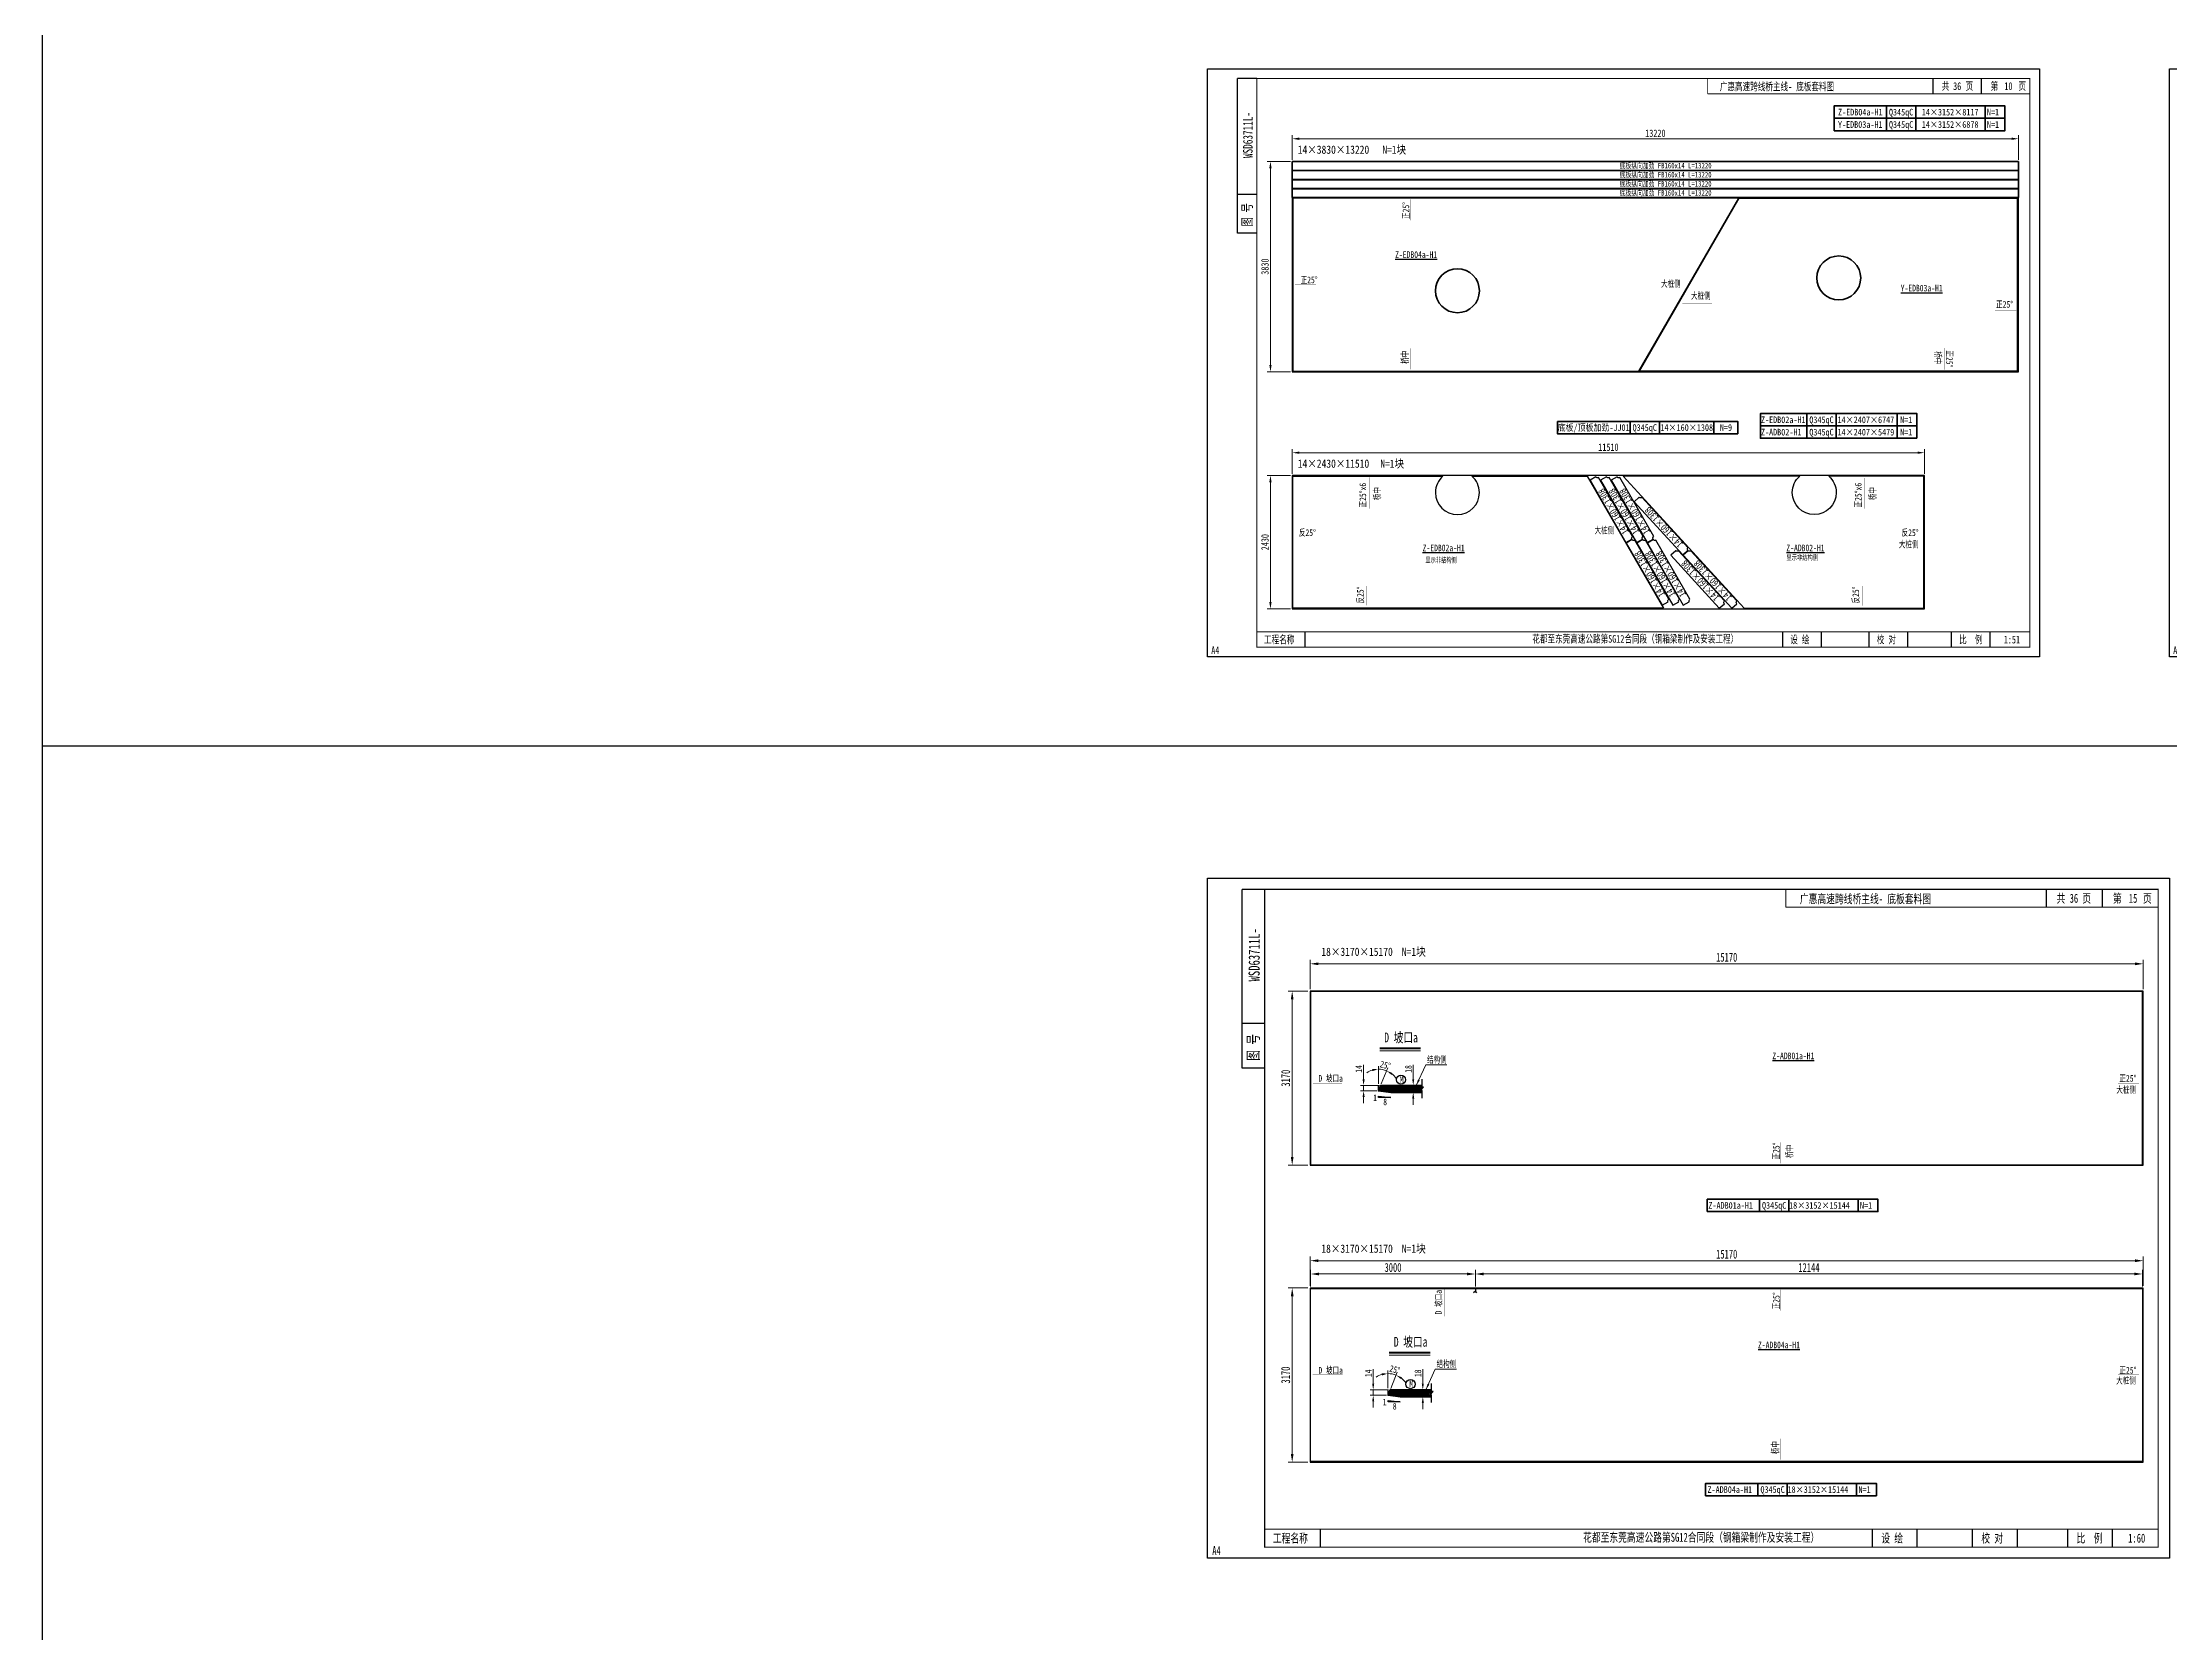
# Model space of a CAD drawing. Extents: x 1629247 to 2251351, y -601856 to -65897.
# Drawn here: x 2065548 to 2104269, y -289876 to -260930 of the extents above; entities that cross this region are included whole.
import ezdxf
from ezdxf.enums import TextEntityAlignment as Align

# ---------------------------------------------------------------- set-up
doc = ezdxf.new("R2010")
doc.units = 0
doc.header["$LTSCALE"] = 2
doc.header["$MEASUREMENT"] = 0
doc.header["$PDMODE"] = 35
doc.header["$PDSIZE"] = 50
doc.linetypes.add('PHANTOM', pattern=[63.5, 31.75, -6.35, 6.35, -6.35, 6.35, -6.35])
doc.layers.get('0').update_dxf_attribs({"linetype": 'CONTINUOUS'})
doc.layers.get('Defpoints').update_dxf_attribs({"linetype": 'CONTINUOUS'})
doc.layers.add('1', color=1, linetype='CONTINUOUS')
doc.layers.add('A3', color=7, linetype='CONTINUOUS')
for name, color, linetype, lineweight in [('1图框轮廓', 7, 'CONTINUOUS', 35), ('文字层', 4, 'CONTINUOUS', 13), ('标注层', 3, 'CONTINUOUS', 13)]:
    doc.layers.add(name, color=color, linetype=linetype, lineweight=lineweight)
doc.styles.add('仿宋', font='仿宋_GB2312_1.ttf', dxfattribs={"width": 0.7})
doc.dimstyles.new('标准标注样式-45', dxfattribs={"dimscale": 45, "dimtxt": 2.7, "dimasz": 2.5, "dimexe": 1.25, "dimexo": 0.625, "dimtad": 1, "dimdec": 0, "dimdsep": 46, "dimtxsty": '仿宋', "dimcen": 2.5, "dimclrd": 3, "dimclre": 3, "dimclrt": 4, "dimazin": 0, "dimtfac": 1, "dimtdec": 0, "dimtmove": 0, "dimatfit": 3, "dimfxl": 1.25, "dimlwd": 13, "dimlwe": 13, "dimarcsym": 0})
doc.dimstyles.new('标准标注样式-50', dxfattribs={"dimscale": 50, "dimtxt": 2.7, "dimasz": 2.5, "dimexe": 1.25, "dimexo": 0.625, "dimtad": 1, "dimdec": 0, "dimdsep": 46, "dimtxsty": '仿宋', "dimcen": 2.5, "dimclrd": 3, "dimclre": 3, "dimclrt": 4, "dimazin": 0, "dimtfac": 1, "dimtdec": 0, "dimtmove": 0, "dimatfit": 3, "dimfxl": 1.25, "dimlwd": 13, "dimlwe": 13, "dimarcsym": 0})
doc.dimstyles.new('标准标注样式-60', dxfattribs={"dimscale": 60, "dimtxt": 2.7, "dimasz": 2.5, "dimexe": 1.25, "dimexo": 0.625, "dimtad": 1, "dimdec": 0, "dimdsep": 46, "dimtxsty": '仿宋', "dimcen": 2.5, "dimclrd": 3, "dimclre": 3, "dimclrt": 4, "dimazin": 0, "dimtfac": 1, "dimtdec": 0, "dimtmove": 0, "dimatfit": 3, "dimfxl": 1.25, "dimlwd": 13, "dimlwe": 13, "dimarcsym": 0})

# ---------------------------------------------------------------- blocks, each defined once
blk = doc.blocks.new('*D547')
at = {"color": 3, "lineweight": 13, "ltscale": 3}
for p, q in [((2088300, -263064), (2088300, -262619)), ((2101520, -263064), (2101520, -262619))]:
    blk.add_line(p, q, dxfattribs=at)
at = {"color": 3, "linetype": 'ByBlock', "lineweight": 13, "ltscale": 3}
blk.add_line((2101395, -262682), (2088425, -262682), dxfattribs=at)
at = {"color": 3, "ltscale": 3}
for points in [[(2088425, -262661), (2088425, -262703), (2088300, -262682)], [(2101395, -262661), (2101395, -262703), (2101520, -262682)]]:
    blk.add_solid(points, dxfattribs=at)
at = {"layer": 'Defpoints', "color": 0, "ltscale": 3}
for p in [(2088300, -262682), (2088300, -263095), (2101520, -263095)]:
    blk.add_point(p, dxfattribs=at)
at = {"color": 4, "ltscale": 3, "insert": (2094910, -262583), "char_height": 135, "attachment_point": 5, "style": '仿宋'}
blk.add_mtext('13220', dxfattribs=at)
blk = doc.blocks.new('*D548')
at = {"color": 3, "lineweight": 13, "ltscale": 3}
for p, q in [((2088268, -263095), (2087840, -263095)), ((2088268, -266925), (2087840, -266925))]:
    blk.add_line(p, q, dxfattribs=at)
at = {"color": 3, "linetype": 'ByBlock', "lineweight": 13, "ltscale": 3}
blk.add_line((2087902, -263220), (2087902, -266800), dxfattribs=at)
at = {"color": 3, "ltscale": 3}
for points in [[(2087881, -263220), (2087923, -263220), (2087902, -263095)], [(2087881, -266800), (2087923, -266800), (2087902, -266925)]]:
    blk.add_solid(points, dxfattribs=at)
at = {"layer": 'Defpoints', "color": 0, "ltscale": 3}
for p in [(2088300, -263095), (2087902, -266925), (2088300, -266925)]:
    blk.add_point(p, dxfattribs=at)
at = {"color": 4, "ltscale": 3, "insert": (2087803, -265010), "char_height": 135, "attachment_point": 5, "rotation": 90, "style": '仿宋'}
blk.add_mtext('3830', dxfattribs=at)
blk = doc.blocks.new('tukuangA4-')
at = {"layer": 'A3'}
for p, q in [((537, 7565), (537, 10327)), ((882, 10327), (537, 10327)), ((12951, 10051), (12951, 10327)), ((13814, 10051), (13814, 10327)), ((882, 8256), (537, 8256)), ((882, 7565), (537, 7565)), ((1745, 173), (1745, 449)), ((10266, 173), (10266, 449)), ((10957, 173), (10957, 449)), ((11811, 173), (11811, 449)), ((12502, 173), (12502, 449)), ((13280, 173), (13280, 449)), ((13971, 173), (13971, 449))]:
    blk.add_line(p, q, dxfattribs=at)
blk.add_lwpolyline([(14850, 10500), (14850, 0), (0, 0), (0, 10500)], close=True, dxfattribs=at)
for points, const_width in [([(882, 10327), (14677, 10327), (14677, 173), (882, 173), (882, 10327)], 17.3), ([(8927, 10051), (8927, 10327)], 13.8), ([(8927, 10051), (14677, 10051)], 13.8), ([(882, 449), (14677, 449)], 13.8)]:
    blk.add_lwpolyline(points, dxfattribs=dict(at, const_width=const_width))
at = {"layer": 'A3', "color": 7, "linetype": 'Continuous', "style": '仿宋', "width": 0.7}
for s, p in [('共    页', (13106, 10120)), ('第     页', (13977, 10120)), ('工程名称', (1009, 242)), ('花都至东莞高速公路第SG12合同段（钢箱梁制作及安装工程）', (5798, 255)), ('设 绘', (10401, 242)), ('校 对', (11946, 242)), ('比  例', (13415, 242))]:
    blk.add_text(s, height=138.1, dxfattribs=at).set_placement(p)
blk.add_text('WSD63711L-', height=172.6, rotation=90, dxfattribs=at).set_placement((806, 9316), align=Align.CENTER)
blk.add_text('图 号', height=172.6, rotation=90, dxfattribs=at).set_placement((793, 7681))
blk.add_text('A4', height=138.1, dxfattribs=at).set_placement((139, 50), align=Align.CENTER)
blk = doc.blocks.new('*D549')
at = {"color": 3, "lineweight": 13, "ltscale": 3}
for p, q in [((2088300, -268780), (2088300, -268335)), ((2099810, -268780), (2099810, -268335))]:
    blk.add_line(p, q, dxfattribs=at)
at = {"color": 3, "linetype": 'ByBlock', "lineweight": 13, "ltscale": 3}
blk.add_line((2099685, -268398), (2088425, -268398), dxfattribs=at)
at = {"color": 3, "ltscale": 3}
for points in [[(2088425, -268377), (2088425, -268418), (2088300, -268398)], [(2099685, -268377), (2099685, -268418), (2099810, -268398)]]:
    blk.add_solid(points, dxfattribs=at)
at = {"layer": 'Defpoints', "color": 0, "ltscale": 3}
for p in [(2088300, -268398), (2088300, -268811), (2099810, -268811)]:
    blk.add_point(p, dxfattribs=at)
at = {"color": 4, "ltscale": 3, "insert": (2094055, -268299), "char_height": 135, "attachment_point": 5, "style": '仿宋'}
blk.add_mtext('11510', dxfattribs=at)
blk = doc.blocks.new('*D550')
at = {"color": 3, "lineweight": 13, "ltscale": 3}
for p, q in [((2088268, -268811), (2087840, -268811)), ((2088268, -271241), (2087840, -271241))]:
    blk.add_line(p, q, dxfattribs=at)
at = {"color": 3, "linetype": 'ByBlock', "lineweight": 13, "ltscale": 3}
blk.add_line((2087902, -268936), (2087902, -271116), dxfattribs=at)
at = {"color": 3, "ltscale": 3}
for points in [[(2087881, -268936), (2087923, -268936), (2087902, -268811)], [(2087881, -271116), (2087923, -271116), (2087902, -271241)]]:
    blk.add_solid(points, dxfattribs=at)
at = {"layer": 'Defpoints', "color": 0, "ltscale": 3}
for p in [(2088300, -268811), (2087902, -271241), (2088300, -271241)]:
    blk.add_point(p, dxfattribs=at)
at = {"color": 4, "ltscale": 3, "insert": (2087803, -270026), "char_height": 135, "attachment_point": 5, "rotation": 90, "style": '仿宋'}
blk.add_mtext('2430', dxfattribs=at)
blk = doc.blocks.new('*D607')
at = {"color": 3, "lineweight": 13, "ltscale": 3}
for p, q in [((2089868, -279886), (2089868, -279565)), ((2089918, -279891), (2090037, -279598))]:
    blk.add_line(p, q, dxfattribs=at)
at = {"color": 3, "linetype": 'ByBlock', "lineweight": 13, "ltscale": 3}
for start, end in [(106.4155, 122.831), (68, 90), (35.169, 51.5845)]:
    blk.add_arc((2089868, -280016), 394, start, end, dxfattribs=at)
at = {"color": 3, "ltscale": 3}
for points in [[(2089754, -279619), (2089759, -279656), (2089868, -279622)], [(2090103, -279723), (2090122, -279691), (2090015, -279650)]]:
    blk.add_solid(points, dxfattribs=at)
at = {"layer": 'Defpoints', "color": 0, "ltscale": 3}
for p in [(2089868, -279914), (2089907, -279918), (2089918, -279625), (2089868, -280013), (2089868, -280016)]:
    blk.add_point(p, dxfattribs=at)
at = {"color": 4, "ltscale": 3, "insert": (2089992, -279549), "char_height": 121.5, "attachment_point": 5, "rotation": 345.1319, "style": '仿宋'}
blk.add_mtext('25%%D', dxfattribs=at)
blk = doc.blocks.new('*D608')
at = {"color": 3, "linetype": 'ByBlock', "lineweight": 13, "ltscale": 3}
for p, q in [((2090501, -279805), (2090501, -279542)), ((2090501, -280044), (2090501, -279918)), ((2090501, -280156), (2090501, -280269))]:
    blk.add_line(p, q, dxfattribs=at)
at = {"color": 3, "lineweight": 13, "ltscale": 3}
for p, q in [((2090506, -279918), (2090558, -279918)), ((2090506, -280044), (2090558, -280044))]:
    blk.add_line(p, q, dxfattribs=at)
at = {"color": 3, "ltscale": 3}
for points in [[(2090483, -279805), (2090520, -279805), (2090501, -279918)], [(2090483, -280156), (2090520, -280156), (2090501, -280044)]]:
    blk.add_solid(points, dxfattribs=at)
at = {"layer": 'Defpoints', "color": 0, "ltscale": 3}
for p in [(2090478, -279918), (2090501, -279918), (2090478, -280044)]:
    blk.add_point(p, dxfattribs=at)
at = {"color": 4, "ltscale": 3, "insert": (2090413, -279617), "char_height": 121.5, "attachment_point": 5, "rotation": 90, "style": '仿宋'}
blk.add_mtext('18', dxfattribs=at)
blk = doc.blocks.new('*D609')
at = {"color": 3, "linetype": 'ByBlock', "lineweight": 13, "ltscale": 3}
for p, q in [((2089598, -279805), (2089598, -279541)), ((2089598, -280016), (2089598, -279918)), ((2089598, -280128), (2089598, -280241))]:
    blk.add_line(p, q, dxfattribs=at)
at = {"color": 3, "lineweight": 13, "ltscale": 3}
for p, q in [((2089879, -279918), (2089542, -279918)), ((2089840, -280016), (2089542, -280016))]:
    blk.add_line(p, q, dxfattribs=at)
at = {"color": 3, "ltscale": 3}
for points in [[(2089579, -279805), (2089617, -279805), (2089598, -279918)], [(2089579, -280128), (2089617, -280128), (2089598, -280016)]]:
    blk.add_solid(points, dxfattribs=at)
at = {"layer": 'Defpoints', "color": 0, "ltscale": 3}
for p in [(2089598, -279918), (2089907, -279918), (2089868, -280016)]:
    blk.add_point(p, dxfattribs=at)
at = {"color": 4, "ltscale": 3, "insert": (2089509, -279617), "char_height": 121.5, "attachment_point": 5, "rotation": 90, "style": '仿宋'}
blk.add_mtext('14', dxfattribs=at)
blk = doc.blocks.new('*D610')
at = {"color": 3, "lineweight": 13, "ltscale": 3}
for p, q in [((2090042, -285427), (2090042, -285106)), ((2090092, -285433), (2090211, -285139))]:
    blk.add_line(p, q, dxfattribs=at)
at = {"color": 3, "linetype": 'ByBlock', "lineweight": 13, "ltscale": 3}
for start, end in [(106.4155, 122.831), (68, 90), (35.169, 51.5845)]:
    blk.add_arc((2090042, -285557), 394, start, end, dxfattribs=at)
at = {"color": 3, "ltscale": 3}
for points in [[(2089928, -285160), (2089934, -285197), (2090042, -285163)], [(2090278, -285264), (2090297, -285232), (2090190, -285191)]]:
    blk.add_solid(points, dxfattribs=at)
at = {"layer": 'Defpoints', "color": 0, "ltscale": 3}
for p in [(2090093, -285166), (2090042, -285455), (2090042, -285554), (2090042, -285557), (2090082, -285459)]:
    blk.add_point(p, dxfattribs=at)
at = {"color": 4, "ltscale": 3, "insert": (2090166, -285090), "char_height": 121.5, "attachment_point": 5, "rotation": 345.1319, "style": '仿宋'}
blk.add_mtext('25%%D', dxfattribs=at)
blk = doc.blocks.new('*D611')
at = {"color": 3, "linetype": 'ByBlock', "lineweight": 13, "ltscale": 3}
for p, q in [((2090676, -285346), (2090676, -285083)), ((2090676, -285585), (2090676, -285459)), ((2090676, -285697), (2090676, -285810))]:
    blk.add_line(p, q, dxfattribs=at)
at = {"color": 3, "lineweight": 13, "ltscale": 3}
for p, q in [((2090680, -285459), (2090732, -285459)), ((2090680, -285585), (2090732, -285585))]:
    blk.add_line(p, q, dxfattribs=at)
at = {"color": 3, "ltscale": 3}
for points in [[(2090657, -285346), (2090695, -285346), (2090676, -285459)], [(2090657, -285697), (2090695, -285697), (2090676, -285585)]]:
    blk.add_solid(points, dxfattribs=at)
at = {"layer": 'Defpoints', "color": 0, "ltscale": 3}
for p in [(2090652, -285459), (2090652, -285585), (2090676, -285459)]:
    blk.add_point(p, dxfattribs=at)
at = {"color": 4, "ltscale": 3, "insert": (2090587, -285158), "char_height": 121.5, "attachment_point": 5, "rotation": 90, "style": '仿宋'}
blk.add_mtext('18', dxfattribs=at)
blk = doc.blocks.new('*D612')
at = {"color": 3, "linetype": 'ByBlock', "lineweight": 13, "ltscale": 3}
for p, q in [((2089773, -285346), (2089773, -285082)), ((2089773, -285557), (2089773, -285459)), ((2089773, -285669), (2089773, -285782))]:
    blk.add_line(p, q, dxfattribs=at)
at = {"color": 3, "lineweight": 13, "ltscale": 3}
for p, q in [((2090054, -285459), (2089716, -285459)), ((2090014, -285557), (2089716, -285557))]:
    blk.add_line(p, q, dxfattribs=at)
at = {"color": 3, "ltscale": 3}
for points in [[(2089754, -285346), (2089791, -285346), (2089773, -285459)], [(2089754, -285669), (2089791, -285669), (2089773, -285557)]]:
    blk.add_solid(points, dxfattribs=at)
at = {"layer": 'Defpoints', "color": 0, "ltscale": 3}
for p in [(2089773, -285459), (2090042, -285557), (2090082, -285459)]:
    blk.add_point(p, dxfattribs=at)
at = {"color": 4, "ltscale": 3, "insert": (2089684, -285158), "char_height": 121.5, "attachment_point": 5, "rotation": 90, "style": '仿宋'}
blk.add_mtext('14', dxfattribs=at)
blk = doc.blocks.new('*D579')
at = {"color": 3, "lineweight": 13, "ltscale": 3}
for p, q in [((2088633, -283576), (2088633, -283275)), ((2091633, -283576), (2091633, -283275))]:
    blk.add_line(p, q, dxfattribs=at)
at = {"color": 3, "linetype": 'ByBlock', "lineweight": 13, "ltscale": 3}
blk.add_line((2088783, -283350), (2091483, -283350), dxfattribs=at)
at = {"color": 3, "ltscale": 3}
for points in [[(2088783, -283325), (2088783, -283375), (2088633, -283350)], [(2091483, -283325), (2091483, -283375), (2091633, -283350)]]:
    blk.add_solid(points, dxfattribs=at)
at = {"layer": 'Defpoints', "color": 0, "ltscale": 3}
for p in [(2091633, -283350), (2088633, -283613), (2091633, -283613)]:
    blk.add_point(p, dxfattribs=at)
at = {"color": 4, "ltscale": 3, "insert": (2090133, -283232), "char_height": 162, "attachment_point": 5, "style": '仿宋'}
blk.add_mtext('3000', dxfattribs=at)
blk = doc.blocks.new('*D580')
at = {"color": 3, "lineweight": 13, "ltscale": 3}
for p, q in [((2091633, -283576), (2091633, -283275)), ((2103777, -283576), (2103777, -283275))]:
    blk.add_line(p, q, dxfattribs=at)
at = {"color": 3, "linetype": 'ByBlock', "lineweight": 13, "ltscale": 3}
blk.add_line((2103627, -283350), (2091783, -283350), dxfattribs=at)
at = {"color": 3, "ltscale": 3}
for points in [[(2091783, -283325), (2091783, -283375), (2091633, -283350)], [(2103627, -283325), (2103627, -283375), (2103777, -283350)]]:
    blk.add_solid(points, dxfattribs=at)
at = {"layer": 'Defpoints', "color": 0, "ltscale": 3}
for p in [(2091633, -283350), (2091633, -283613), (2103777, -283613)]:
    blk.add_point(p, dxfattribs=at)
at = {"color": 4, "ltscale": 3, "insert": (2097705, -283232), "char_height": 162, "attachment_point": 5, "style": '仿宋'}
blk.add_mtext('12144', dxfattribs=at)
blk = doc.blocks.new('*D581')
at = {"color": 3, "lineweight": 13, "ltscale": 3}
for p, q in [((2088623, -278163), (2088623, -277628)), ((2103793, -278163), (2103793, -277628))]:
    blk.add_line(p, q, dxfattribs=at)
at = {"color": 3, "linetype": 'ByBlock', "lineweight": 13, "ltscale": 3}
blk.add_line((2103643, -277703), (2088773, -277703), dxfattribs=at)
at = {"color": 3, "ltscale": 3}
for points in [[(2088773, -277678), (2088773, -277728), (2088623, -277703)], [(2103643, -277678), (2103643, -277728), (2103793, -277703)]]:
    blk.add_solid(points, dxfattribs=at)
at = {"layer": 'Defpoints', "color": 0, "ltscale": 3}
for p in [(2088623, -277703), (2088623, -278201), (2103793, -278201)]:
    blk.add_point(p, dxfattribs=at)
at = {"color": 4, "ltscale": 3, "insert": (2096208, -277584), "char_height": 162, "attachment_point": 5, "style": '仿宋'}
blk.add_mtext('15170', dxfattribs=at)
blk = doc.blocks.new('*D582')
at = {"color": 3, "lineweight": 13, "ltscale": 3}
for p, q in [((2088585, -278201), (2088223, -278201)), ((2088585, -281371), (2088223, -281371))]:
    blk.add_line(p, q, dxfattribs=at)
at = {"color": 3, "linetype": 'ByBlock', "lineweight": 13, "ltscale": 3}
blk.add_line((2088298, -278351), (2088298, -281221), dxfattribs=at)
at = {"color": 3, "ltscale": 3}
for points in [[(2088273, -278351), (2088323, -278351), (2088298, -278201)], [(2088273, -281221), (2088323, -281221), (2088298, -281371)]]:
    blk.add_solid(points, dxfattribs=at)
at = {"layer": 'Defpoints', "color": 0, "ltscale": 3}
for p in [(2088623, -278201), (2088298, -281371), (2088623, -281371)]:
    blk.add_point(p, dxfattribs=at)
at = {"color": 4, "ltscale": 3, "insert": (2088179, -279786), "char_height": 162, "attachment_point": 5, "rotation": 90, "style": '仿宋'}
blk.add_mtext('3170', dxfattribs=at)
blk = doc.blocks.new('*D583')
at = {"color": 3, "lineweight": 13, "ltscale": 3}
for p, q in [((2088623, -283568), (2088623, -283033)), ((2103793, -283568), (2103793, -283033))]:
    blk.add_line(p, q, dxfattribs=at)
at = {"color": 3, "linetype": 'ByBlock', "lineweight": 13, "ltscale": 3}
blk.add_line((2103643, -283108), (2088773, -283108), dxfattribs=at)
at = {"color": 3, "ltscale": 3}
for points in [[(2088773, -283083), (2088773, -283133), (2088623, -283108)], [(2103643, -283083), (2103643, -283133), (2103793, -283108)]]:
    blk.add_solid(points, dxfattribs=at)
at = {"layer": 'Defpoints', "color": 0, "ltscale": 3}
for p in [(2088623, -283108), (2088623, -283605), (2103793, -283605)]:
    blk.add_point(p, dxfattribs=at)
at = {"color": 4, "ltscale": 3, "insert": (2096208, -282989), "char_height": 162, "attachment_point": 5, "style": '仿宋'}
blk.add_mtext('15170', dxfattribs=at)
blk = doc.blocks.new('*D584')
at = {"color": 3, "lineweight": 13, "ltscale": 3}
for p, q in [((2088585, -283605), (2088223, -283605)), ((2088585, -286775), (2088223, -286775))]:
    blk.add_line(p, q, dxfattribs=at)
at = {"color": 3, "linetype": 'ByBlock', "lineweight": 13, "ltscale": 3}
blk.add_line((2088298, -283755), (2088298, -286625), dxfattribs=at)
at = {"color": 3, "ltscale": 3}
for points in [[(2088273, -283755), (2088323, -283755), (2088298, -283605)], [(2088273, -286625), (2088323, -286625), (2088298, -286775)]]:
    blk.add_solid(points, dxfattribs=at)
at = {"layer": 'Defpoints', "color": 0, "ltscale": 3}
for p in [(2088623, -283605), (2088298, -286775), (2088623, -286775)]:
    blk.add_point(p, dxfattribs=at)
at = {"color": 4, "ltscale": 3, "insert": (2088179, -285190), "char_height": 162, "attachment_point": 5, "rotation": 90, "style": '仿宋'}
blk.add_mtext('3170', dxfattribs=at)

msp = doc.modelspace()

# ---------------------------------------------------------------- hatches: boundary and pattern name
at = {"layer": '标注层', "linetype": 'PHANTOM'}
h = msp.add_hatch(dxfattribs=at)
h.set_pattern_fill('ANSI31', color=8, scale=150, style=0)
h.set_pattern_definition([(45, (2089867.839, -280043.567), (-13.25825, 13.25825), [])])
h.paths.add_polyline_path([(2090662, -280043.6), (2090662, -280007.2), (2090635.7, -280007.2), (2090688.2, -279947.2), (2090662, -279947.2), (2090662, -279917.6), (2089907.4, -279917.6), (2089867.8, -280015.6), (2090091.8, -280043.6)])
h = msp.add_hatch(dxfattribs=at)
h.set_pattern_fill('ANSI31', color=8, scale=150, style=0)
h.set_pattern_definition([(45, (2090042.284, -285584.759), (-13.25825, 13.25825), [])])
h.paths.add_polyline_path([(2090836.4, -285584.8), (2090836.4, -285548.4), (2090810.2, -285548.4), (2090862.7, -285488.4), (2090836.4, -285488.4), (2090836.4, -285458.8), (2090081.9, -285458.8), (2090042.3, -285556.8), (2090266.3, -285584.8)])

# ---------------------------------------------------------------- linework, layer by layer
at = {"color": 8, "ltscale": 3}
msp.add_line((2065547.6, -273735.9), (2251350.7, -273735.9), dxfattribs=at)
at = {"color": 7, "ltscale": 3}
for p, q in [((2089867.8, -280012.9), (2089867.8, -279913.8)), ((2090042.3, -285554.1), (2090042.3, -285455))]:
    msp.add_line(p, q, dxfattribs=at)
at = {"color": 6, "ltscale": 3}
for p, q in [((2091632.7, -283662.6), (2091601.3, -283693.9)), ((2091632.7, -283613.5), (2091632.7, -283662.6)), ((2091661.7, -283691.6), (2091632.7, -283662.6))]:
    msp.add_line(p, q, dxfattribs=at)
at = {"color": 8, "ltscale": 3}
for points in [[(2065547.6, -218566.9), (2251350.7, -218566.9), (2251350.7, -381335.8), (2065547.6, -381335.8)], [(2088299.6, -266924.9), (2101519.6, -266924.9), (2101519.6, -263094.9), (2088299.6, -263094.9)], [(2088299.6, -271240.8), (2099809.6, -271240.8), (2099809.6, -268810.8), (2088299.6, -268810.8)], [(2088622.7, -281370.8), (2103792.7, -281370.8), (2103792.7, -278200.8), (2088622.7, -278200.8)], [(2088622.7, -286775.5), (2103792.7, -286775.5), (2103792.7, -283605.5), (2088622.7, -283605.5)]]:
    msp.add_lwpolyline(points, close=True, dxfattribs=at)
at = {"color": 2, "ltscale": 3}
for points in [[(2088299.6, -263097.9), (2101519.6, -263097.9), (2101519.6, -263257.9), (2088299.6, -263257.9)], [(2088299.6, -263262.9), (2101519.6, -263262.9), (2101519.6, -263422.9), (2088299.6, -263422.9)], [(2088299.6, -263427.9), (2101519.6, -263427.9), (2101519.6, -263587.9), (2088299.6, -263587.9)], [(2088299.6, -263592.9), (2101519.6, -263592.9), (2101519.6, -263752.9), (2088299.6, -263752.9)]]:
    msp.add_lwpolyline(points, close=True, dxfattribs=at)
at = {"color": 1}
for points in [[(2088309.6, -266914.9), (2094606.5, -266914.9), (2096426.3, -263762.9), (2088309.6, -263762.9)], [(2101495.7, -266914.9), (2094618.1, -266914.9), (2096437.9, -263762.9), (2101495.7, -263762.9)], [(2103776.7, -278208.8), (2088632.7, -278208.8), (2088632.7, -281360.8), (2103776.7, -281360.8)], [(2103776.7, -286765.5), (2088632.7, -286765.5), (2088632.7, -283613.5), (2103776.7, -283613.5)]]:
    msp.add_lwpolyline(points, close=True, dxfattribs=at)
for points in [[(2095056.7, -271230.8), (2088309.6, -271230.8), (2088309.6, -268823.8), (2091041.8, -268823.8, 0.2152504), (2090906.4, -269123.8, 1), (2091706.4, -269123.8, 0.2152504), (2091570.9, -268823.8), (2093667, -268823.8)], [(2099799.6, -268823.8), (2098066.9, -268823.8, -0.2152504), (2098202.4, -269123.8, -1), (2097402.4, -269123.8, -0.2152504), (2097537.8, -268823.8), (2094320.9, -268823.8), (2096526.1, -271230.8), (2099799.6, -271230.8)]]:
    msp.add_lwpolyline(points, format="xyb", close=True, dxfattribs=at)
at = {"color": 7}
for points in [[(2090662, -280149.2), (2090662, -280007.2), (2090635.7, -280007.2), (2090688.2, -279947.2), (2090662, -279947.2), (2090662, -279805.3)], [(2090836.4, -285690.4), (2090836.4, -285548.4), (2090810.2, -285548.4), (2090862.7, -285488.4), (2090836.4, -285488.4), (2090836.4, -285346.5)]]:
    msp.add_lwpolyline(points, dxfattribs=at)
at = {"color": 7, "ltscale": 3}
for points in [[(2089867.8, -280111.3), (2090091.8, -280139.3), (2090091.8, -280139.3), (2089867.8, -280139.3)], [(2090042.3, -285652.5), (2090266.3, -285680.5), (2090266.3, -285680.5), (2090042.3, -285680.5)]]:
    msp.add_lwpolyline(points, close=True, dxfattribs=at)
at = {"color": 3, "ltscale": 3}
for centre in [(2090276.9, -279813.9), (2090451.4, -285355.1)]:
    msp.add_circle(centre, 82.7, dxfattribs=at)
at = {"layer": '1', "color": 4}
for points in [[(2093719.5, -268900.8), (2094373.7, -270033.8), (2094481.9, -269971.3, -0.4142136), (2094494.7, -269923.4), (2093875.6, -268851.1, -0.4142136), (2093827.8, -268838.3)], [(2093912.4, -268900.8), (2094566.5, -270033.8), (2094674.7, -269971.3, -0.4142136), (2094687.6, -269923.4), (2094068.4, -268851.1, -0.4142136), (2094020.6, -268838.3)], [(2094105.2, -268900.8), (2094759.3, -270033.8), (2094867.6, -269971.3, -0.4142136), (2094880.4, -269923.4), (2094261.3, -268851.1, -0.4142136), (2094213.5, -268838.3)], [(2094525.3, -269294.2), (2095409.1, -270258.8), (2095501.3, -270174.3, -0.4142136), (2095503.4, -270124.9), (2094667, -269211.9, -0.4142136), (2094617.5, -269209.7)], [(2094378.5, -270042.2), (2095032.7, -271175.2), (2095140.9, -271112.7, -0.4142136), (2095153.7, -271064.9), (2094534.6, -269992.5, -0.4142136), (2094486.8, -269979.7)], [(2094571.4, -270042.2), (2095225.5, -271175.2), (2095333.7, -271112.7, -0.4142136), (2095346.6, -271064.9), (2094727.4, -269992.5, -0.4142136), (2094679.6, -269979.7)], [(2094764.2, -270042.2), (2095418.3, -271175.2), (2095526.6, -271112.7, -0.4142136), (2095539.4, -271064.9), (2094920.3, -269992.5, -0.4142136), (2094872.5, -269979.7)], [(2095189.3, -270266.2), (2096073.1, -271230.8), (2096165.3, -271146.3, -0.4142136), (2096167.4, -271096.9), (2095331, -270183.9, -0.4142136), (2095281.5, -270181.7)], [(2095415.8, -270266.2), (2096299.6, -271230.8), (2096391.8, -271146.3, -0.4142136), (2096393.9, -271096.9), (2095557.5, -270183.9, -0.4142136), (2095508, -270181.7)]]:
    msp.add_lwpolyline(points, format="xyb", close=True, dxfattribs=at)
at = {"layer": '1图框轮廓', "color": 30, "ltscale": 3}
for p, q in [((2099116, -262310.1), (2099116, -262085.1)), ((2099650.5, -262310.1), (2099650.5, -262085.1)), ((2100913.5, -262310.1), (2100913.5, -262085.1)), ((2099116, -262535.1), (2099116, -262310.1)), ((2099650.5, -262535.1), (2099650.5, -262310.1)), ((2100913.5, -262535.1), (2100913.5, -262310.1)), ((2094448.8, -268052.6), (2094448.8, -267827.6)), ((2094983.3, -268052.6), (2094983.3, -267827.6)), ((2095973.9, -268052.6), (2095973.9, -267827.6)), ((2097666.6, -267686), (2097666.6, -267911)), ((2097666.6, -267911), (2097666.6, -268136)), ((2098201.1, -267911), (2098201.1, -267686)), ((2098201.1, -268136), (2098201.1, -267911)), ((2099312.5, -267686), (2099312.5, -267911)), ((2099312.5, -267911), (2099312.5, -268136)), ((2096804.7, -282213.4), (2096804.7, -281988.4)), ((2097339.2, -282213.4), (2097339.2, -281988.4)), ((2098602.2, -282213.4), (2098602.2, -281988.4)), ((2096776.5, -287386.5), (2096776.5, -287161.5)), ((2097311, -287386.5), (2097311, -287161.5)), ((2098574, -287386.5), (2098574, -287161.5))]:
    msp.add_line(p, q, dxfattribs=at)
for points in [[(2098164.5, -262310.1), (2101273.5, -262310.1), (2101273.5, -262085.1), (2098164.5, -262085.1)], [(2098164.5, -262535.1), (2101273.5, -262535.1), (2101273.5, -262310.1), (2098164.5, -262310.1)], [(2093127.3, -267827.6), (2096410.6, -267827.6), (2096410.6, -268052.6), (2093127.3, -268052.6)], [(2099672.5, -267911), (2096820.9, -267911), (2096820.9, -267686), (2099672.5, -267686)], [(2099672.5, -268136), (2096820.9, -268136), (2096820.9, -267911), (2099672.5, -267911)], [(2095853.2, -282213.4), (2098962.2, -282213.4), (2098962.2, -281988.4), (2095853.2, -281988.4)], [(2095825, -287386.5), (2098934, -287386.5), (2098934, -287161.5), (2095825, -287161.5)]]:
    msp.add_lwpolyline(points, close=True, dxfattribs=at)
at = {"layer": '1图框轮廓', "color": 1}
for points in [[(2090662, -279917.6), (2089907.4, -279917.6), (2089867.8, -280015.6), (2090091.8, -280043.6), (2090662, -280043.6)], [(2090836.4, -285458.8), (2090081.9, -285458.8), (2090042.3, -285556.8), (2090266.3, -285584.8), (2090836.4, -285584.8)]]:
    msp.add_lwpolyline(points, dxfattribs=at)
at = {"layer": '1图框轮廓', "color": 2, "ltscale": 3}
for centre in [(2098248.6, -265215.4), (2091306.4, -265449.9)]:
    msp.add_circle(centre, 400, dxfattribs=at)
at = {"layer": '文字层', "lineweight": 50}
for p, q in [((2089890.9, -279240.8), (2090634.1, -279240.8)), ((2090065.3, -284782), (2090808.6, -284782))]:
    msp.add_line(p, q, dxfattribs=at)
at = {"layer": '文字层', "lineweight": 20}
for p, q in [((2089890.9, -279285.8), (2090634.1, -279285.8)), ((2090065.3, -284827), (2090808.6, -284827))]:
    msp.add_line(p, q, dxfattribs=at)
at = {"layer": '标注层', "color": 42}
for points in [[(2090453.5, -263772.6, 0, 25, 0), (2090453.5, -263847.5, 5, 5, 0), (2090453.5, -264168.3, 5, 5, 0)], [(2088336.8, -265337.4, 0, 25, 0), (2088411.6, -265337.4, 5, 5, 0), (2088732.4, -265337.4, 5, 5, 0)], [(2095423.5, -265435.6, 0, 25, 0), (2095348.7, -265435.6, 5, 5, 0), (2095027.9, -265435.6, 5, 5, 0)], [(2095392.8, -265674.5, 0, 25, 0), (2095467.6, -265674.5, 5, 5, 0), (2095938.4, -265674.5, 5, 5, 0)], [(2101488.2, -265813.6, 0, 25, 0), (2101413.4, -265813.6, 5, 5, 0), (2101092.6, -265813.6, 5, 5, 0)], [(2090453.5, -266892.3, 0, 25, 0), (2090453.5, -266817.5, 5, 5, 0), (2090453.5, -266496.7, 5, 5, 0)], [(2100179.8, -266887, 0, 25, 0), (2100179.8, -266812.2, 5, 5, 0), (2100179.8, -266491.4, 5, 5, 0)], [(2089705.2, -268846.8, 0, 25, 0), (2089705.2, -268921.6, 5, 5, 0), (2089705.2, -269416.8, 5, 5, 0)], [(2098724.7, -268846.8, 0, 25, 0), (2098724.7, -268921.6, 5, 5, 0), (2098724.7, -269416.8, 5, 5, 0)], [(2088334.8, -269938.9, 0, 25, 0), (2088409.6, -269938.9, 5, 5, 0), (2088730.4, -269938.9, 5, 5, 0)], [(2094309.1, -269938.9, 0, 25, 0), (2094234.3, -269938.9, 5, 5, 0), (2093823.6, -269938.9, 5, 5, 0)], [(2099759.3, -269938.9, 0, 25, 0), (2099684.5, -269938.9, 5, 5, 0), (2099363.7, -269938.9, 5, 5, 0)], [(2089655.5, -271186, 0, 25, 0), (2089655.5, -271111.2, 5, 5, 0), (2089655.5, -270826.5, 5, 5, 0)], [(2098675, -271186, 0, 25, 0), (2098675, -271111.2, 5, 5, 0), (2098675, -270826.5, 5, 5, 0)], [(2103728, -279873.5, 0, 25, 0), (2103653.2, -279873.5, 5, 5, 0), (2103332.4, -279873.5, 5, 5, 0)], [(2097195.9, -281350.2, 0, 25, 0), (2097195.9, -281275.4, 5, 5, 0), (2097195.9, -280954.6, 5, 5, 0)], [(2097195.9, -283623.2, 0, 25, 0), (2097195.9, -283698, 5, 5, 0), (2097195.9, -284018.8, 5, 5, 0)], [(2103728, -285187.9, 0, 25, 0), (2103653.2, -285187.9, 5, 5, 0), (2103332.4, -285187.9, 5, 5, 0)], [(2097195.9, -286742.8, 0, 25, 0), (2097195.9, -286668, 5, 5, 0), (2097195.9, -286347.2, 5, 5, 0)]]:
    msp.add_lwpolyline(points, format="xyseb", dxfattribs=at)
at = {"layer": '标注层', "color": 182}
for points in [[(2088659.9, -279873.5, 0, 25, 0), (2088734.7, -279873.5, 5, 5, 0), (2089204, -279873.5, 5, 5, 0)], [(2091077, -283626.3, 0, 25, 0), (2091077, -283701.1, 5, 5, 0), (2091077, -284122.1, 5, 5, 0)], [(2088659.9, -285187.9, 0, 25, 0), (2088734.7, -285187.9, 5, 5, 0), (2089214.5, -285187.9, 5, 5, 0)]]:
    msp.add_lwpolyline(points, format="xyseb", dxfattribs=at)

# ---------------------------------------------------------------- block references
at = {"color": 8}
for p, xscale, yscale, zscale in [((2086756, -272116.6), 1.019999999996799, 1.020000000000437, 1.02), ((2104268.7, -272116.6), 1.019999999996799, 1.020000000000437, 1.02), ((2086756, -288525.9), 1.179310344858095, 1.179310344799887, 1.179310344827586)]:
    msp.add_blockref('tukuangA4-', p, dxfattribs=dict(at, xscale=xscale, yscale=yscale, zscale=zscale))

# ---------------------------------------------------------------- texts
at = {"color": 7, "style": '仿宋'}
for s, height, width, p in [('Z-EDB04a-H1', 121.5, 0.85, (2098641.1, -262197.6)), ('Q345qC', 121.5, 0.85, (2099383.2, -262197.6)), ('N=1 ', 121.5, 0.85, (2101093.5, -262197.6)), ('Y-EDB03a-H1', 121.5, 0.85, (2098639.7, -262422.6)), ('Q345qC', 121.5, 0.85, (2099383.2, -262422.6)), ('N=1 ', 121.5, 0.85, (2101093.5, -262422.6)), ('底板纵向加劲 FB160x14 L=13220', 100, 0.75, (2095097.3, -263171.9)), ('底板纵向加劲 FB160x14 L=13220', 100, 0.75, (2095097.3, -263336.9)), ('底板纵向加劲 FB160x14 L=13220', 100, 0.75, (2095097.3, -263501.9)), ('底板纵向加劲 FB160x14 L=13220', 100, 0.75, (2095097.3, -263666.9)), ('底板/顶板加劲-JJ01', 121.5, 0.85, (2093785.8, -267940.1)), ('Q345qC', 121.5, 0.85, (2094716, -267940.1)), ('14×160×1308', 121.5, 0.85, (2095480.5, -267940.1)), ('N=9', 121.5, 0.85, (2096195, -267940.1)), ('Z-EDB02a-H1', 121.5, 0.85, (2097237.9, -267798.5)), ('Q345qC', 121.5, 0.85, (2097933.9, -267798.5)), ('14×2407×6747', 121.5, 0.85, (2098742, -267798.5)), ('N=1 ', 121.5, 0.85, (2099513.6, -267798.5)), ('Z-ADB02-H1', 121.5, 0.85, (2097200.7, -268023.5)), ('Q345qC', 121.5, 0.85, (2097933.9, -268023.5)), ('14×2407×5479', 121.5, 0.85, (2098742, -268023.5)), ('N=1 ', 121.5, 0.85, (2099513.6, -268023.5)), ('Z-ADB01a-H1', 121.5, 0.85, (2096280.4, -282100.9)), ('Q345qC', 121.5, 0.85, (2097071.9, -282100.9)), ('N=1 ', 121.5, 0.85, (2098782.2, -282100.9)), ('Z-ADB04a-H1', 121.5, 0.85, (2096264.4, -287274)), ('Q345qC', 121.5, 0.85, (2097043.7, -287274)), ('N=1 ', 121.5, 0.85, (2098754, -287274))]:
    msp.add_text(s, height=height, dxfattribs=dict(at, width=width)).set_placement(p, align=Align.MIDDLE_CENTER)
at = {"color": 7, "style": '仿宋', "width": 0.85}
for s, p in [('14×3152×8117', (2099759.4, -262197.6)), ('14×3152×6878', (2099759.4, -262422.6)), ('18×3152×15144', (2097343.7, -282100.9)), ('18×3152×15144', (2097315.5, -287274))]:
    msp.add_text(s, height=121.5, dxfattribs=at).set_placement(p, align=Align.MIDDLE_LEFT)
for s, height, p in [('14×3830×13220', 150, (2088398.9, -262955.4)), ('N=1块', 147.66, (2089941.4, -262955.4)), ('14×2430×11510', 150, (2088398.9, -268671.3)), ('N=1块', 147.66, (2089903.1, -268671.3)), ('18×3170×15170', 150, (2088828.2, -277558.7)), ('N=1块', 150, (2090292.5, -277558.7)), ('18×3170×15170', 150, (2088828.2, -282963.4)), ('N=1块', 150, (2090292.5, -282963.4))]:
    msp.add_text(s, height=height, dxfattribs=at).set_placement(p)
at = {"color": 6, "linetype": 'PHANTOM', "ltscale": 10, "style": '仿宋', "width": 0.7}
for s, p in [('%%UZ-EDB04a-H1', (2090172.6, -264851.4)), ('%%UY-EDB03a-H1', (2099375.7, -265461.4)), ('%%UZ-EDB02a-H1', (2090673.1, -270191.7)), ('%%UZ-ADB02-H1', (2097294.8, -270191.7)), ('%%UZ-ADB01a-H1', (2097039.8, -279439.4)), ('%%UZ-ADB04a-H1', (2096778, -284702))]:
    msp.add_text(s, height=121.5, dxfattribs=at).set_placement(p)
at = {"color": 152, "linetype": 'PHANTOM', "ltscale": 10, "style": '仿宋', "width": 0.7}
for p in [(2097297.9, -270355.2), (2090722.6, -270399.7)]:
    msp.add_text('显示非结构侧', height=97.2, dxfattribs=at).set_placement(p)
at = {"layer": 'A3', "color": 6, "linetype": 'Continuous', "style": '仿宋', "width": 0.7}
for height, p in [(140.857, (2096083.7, -261802.5)), (162.857, (2097540.6, -276600.8))]:
    msp.add_text('广惠高速跨线桥主线- 底板套料图', height=height, dxfattribs=at).set_placement(p)
at = {"layer": 'A3', "color": 1, "linetype": 'Continuous', "style": '仿宋', "width": 0.7}
for s, height, p in [('36', 140.86, (2100330.9, -261794.6)), ('10', 140.86, (2101262.6, -261794.6)), ('36', 162.86, (2102451.2, -276591.7)), ('15', 162.86, (2103528.4, -276591.7))]:
    msp.add_text(s, height=height, dxfattribs=at).set_placement(p)
at = {"layer": 'A3', "color": 6, "linetype": 'Continuous', "style": '仿宋', "width": 0.7}
for rotation, p in [(120, (2094197, -269436.1)), (120, (2094389.8, -269436.1)), (120, (2094582.6, -269436.1)), (132.49451, (2095107.3, -269713.5)), (120, (2094856, -270577.5)), (120, (2095048.8, -270577.5)), (120, (2095241.6, -270577.5)), (132.49451, (2095771.3, -270685.5)), (132.49451, (2095997.8, -270685.5))]:
    msp.add_text('14×160×1308', height=125, rotation=rotation, dxfattribs=at).set_placement(p, align=Align.CENTER)
at = {"layer": 'A3', "color": 7, "linetype": 'Continuous', "style": '仿宋', "width": 0.7}
for s, height, p in [('1:51', 140.86, (2101253.6, -271870.3)), ('1:60', 162.86, (2103517.9, -288241.1))]:
    msp.add_text(s, height=height, dxfattribs=at).set_placement(p)
at = {"layer": '文字层', "color": 1, "style": '仿宋', "width": 0.7}
for p in [(2089974.7, -279133.7), (2090149.2, -284674.8)]:
    msp.add_text('D 坡口a', height=180, dxfattribs=at).set_placement(p)
at = {"layer": '标注层', "color": 42, "style": '仿宋', "width": 0.7}
for s, rotation, p in [('正25%%D', 90, (2090428.2, -264142.3)), ('桥中', 90, (2090410.6, -266779.6)), ('桥中', 270, (2099993.5, -266552.1)), ('正25%%D', 270, (2100205.1, -266536.4)), ('正25%%Dx6', 90, (2089643.5, -269394.5)), ('桥中', 90, (2089904, -269263.4)), ('正25%%Dx6', 90, (2098663, -269394.5)), ('桥中', 90, (2098923.5, -269263.4)), ('反25%%D', 90, (2089598.3, -271142.9)), ('反25%%D', 90, (2098617.8, -271142.9)), ('正25%%D', 90, (2097170.6, -281265.1)), ('桥中', 90, (2097410.4, -281236.4)), ('正25%%D', 90, (2097170.6, -283992.8)), ('桥中', 90, (2097153, -286630.1))]:
    msp.add_text(s, height=121.5, rotation=rotation, dxfattribs=at).set_placement(p)
for s, p in [('正25%%D', (2088451.5, -265312.2)), ('大桩侧', (2095012.8, -265382.7)), ('大桩侧', (2095558.1, -265599.8)), ('正25%%D', (2101113.4, -265756.9)), ('反25%%D', (2088420.2, -269913.6)), ('大桩侧', (2093802, -269870.8)), ('反25%%D', (2099392.5, -269913.6)), ('大桩侧', (2099342.1, -270126.4)), ('大桩侧', (2103301.8, -280056.2)), ('正25%%D', (2103358.3, -279848.2)), ('大桩侧', (2103298.6, -285348.9)), ('正25%%D', (2103358.3, -285162.7))]:
    msp.add_text(s, height=121.5, dxfattribs=at).set_placement(p)
at = {"layer": '标注层', "color": 4, "style": '仿宋', "width": 0.7}
for s, p in [('结构侧', (2090752, -279506.1)), ('1', (2089771.5, -280201.7)), ('8', (2089955, -280277.3)), ('结构侧', (2090926.5, -285047.3)), ('1', (2089946, -285742.9)), ('8', (2090129.5, -285818.5))]:
    msp.add_text(s, height=121.5, dxfattribs=at).set_placement(p)
at = {"layer": '标注层', "color": 182, "style": '仿宋', "width": 0.7}
for p in [(2088774.6, -279848.2), (2088774.6, -285162.7)]:
    msp.add_text('D 坡口a', height=121.5, dxfattribs=at).set_placement(p)
at = {"layer": '标注层', "color": 2, "style": '仿宋', "width": 0.7}
for p in [(2090256.5, -279871.3), (2090430.9, -285412.5)]:
    msp.add_text('M', height=121.5, dxfattribs=at).set_placement(p)
at = {"layer": '标注层', "color": 182, "style": '仿宋', "width": 0.7}
msp.add_text('D 坡口a', height=121.5, rotation=90, dxfattribs=at).set_placement((2091019.8, -284086.8))

# ---------------------------------------------------------------- dimensions: what is measured, and where the dimension line sits
at = {"color": 8, "ltscale": 3}
for base, p1, p2, dimstyle, picture, middle in [((2088299.6, -262681.7), (2101519.6, -263094.9), (2088299.6, -263094.9), '标准标注样式-50', '*D547', (2094909.6, -262582.9)), ((2088299.6, -268397.5), (2099809.6, -268810.8), (2088299.6, -268810.8), '标准标注样式-50', '*D549', (2094054.6, -268298.8)), ((2088622.7, -277703), (2103792.7, -278200.8), (2088622.7, -278200.8), '标准标注样式-60', '*D581', (2096207.7, -277584.5)), ((2088622.7, -283107.7), (2103792.7, -283605.5), (2088622.7, -283605.5), '标准标注样式-60', '*D583', (2096207.7, -282989.2)), ((2091632.7, -283350.3), (2088632.7, -283613.5), (2091632.7, -283613.5), '标准标注样式-60', '*D579', (2090132.7, -283231.8))]:
    dim = msp.add_linear_dim(base=base, p1=p1, p2=p2, dimstyle=dimstyle, dxfattribs=at)
    dim.commit()
    dim.dimension.update_dxf_attribs({"geometry": picture, "text_midpoint": middle})
for base, p1, p2, angle, dimstyle, picture, middle in [((2087902.2, -266924.9), (2088299.6, -263094.9), (2088299.6, -266924.9), 90, '标准标注样式-50', '*D548', (2087803.4, -265009.9)), ((2087902.2, -271240.8), (2088299.6, -268810.8), (2088299.6, -271240.8), 90, '标准标注样式-50', '*D550', (2087803.4, -270025.8)), ((2088297.9, -281370.8), (2088622.7, -278200.8), (2088622.7, -281370.8), 90, '标准标注样式-60', '*D582', (2088179.4, -279785.8)), ((2091632.7, -283350.3), (2103776.7, -283613.5), (2091632.7, -283613.5), 180, '标准标注样式-60', '*D580', (2097704.7, -283231.8)), ((2088297.9, -286775.5), (2088622.7, -283605.5), (2088622.7, -286775.5), 90, '标准标注样式-60', '*D584', (2088179.4, -285190.5))]:
    dim = msp.add_linear_dim(base=base, p1=p1, p2=p2, angle=angle, dimstyle=dimstyle, dxfattribs=at)
    dim.commit()
    dim.dimension.update_dxf_attribs({"geometry": picture, "text_midpoint": middle})
at = {"color": 7, "ltscale": 3}
for base, p1, p2, picture, middle in [((2089598.1, -279917.6), (2089867.8, -280015.6), (2089907.4, -279917.6), '*D609', (2089509.3, -279616.9)), ((2090501.4, -279917.6), (2090477.8, -280043.6), (2090477.8, -279917.6), '*D608', (2090412.5, -279617.1)), ((2089772.6, -285458.8), (2090042.3, -285556.8), (2090081.9, -285458.8), '*D612', (2089683.7, -285158.1)), ((2090675.8, -285458.8), (2090652.3, -285584.8), (2090652.3, -285458.8), '*D611', (2090587, -285158.3))]:
    dim = msp.add_linear_dim(base=base, p1=p1, p2=p2, angle=90, dimstyle='标准标注样式-45', override={"dimlfac": 0.142857}, dxfattribs=at)
    dim.commit()
    dim.dimension.update_dxf_attribs({"geometry": picture, "text_midpoint": middle})
for base, line1, line2, picture, middle in [((2089918.1, -279624.8), ((2089907.4, -279917.6), (2089867.8, -280015.6)), ((2089867.8, -280012.9), (2089867.8, -279913.8)), '*D607', (2089968.9, -279634.7)), ((2090092.6, -285166), ((2090081.9, -285458.8), (2090042.3, -285556.8)), ((2090042.3, -285554.1), (2090042.3, -285455)), '*D610', (2090143.4, -285175.9))]:
    dim = msp.add_angular_dim_2l(base=base, line1=line1, line2=line2, text='25%%D', dimstyle='标准标注样式-45', override={"dimadec": 0}, dxfattribs=at)
    dim.commit()
    dim.dimension.update_dxf_attribs({"geometry": picture, "text_midpoint": middle, "dimtype": 162})

# ---------------------------------------------------------------- leaders
for points in [[(2090557.7, -279917.6), (2090729.2, -279542.8), (2091112.4, -279542.8)], [(2090732.1, -285458.8), (2090903.6, -285084), (2091286.8, -285084)]]:
    msp.add_leader(points, dimstyle='标准标注样式-45', override={"dimgap": 0.625, "dimtad": 0}, dxfattribs=at)

doc.saveas('drawing.dxf')
